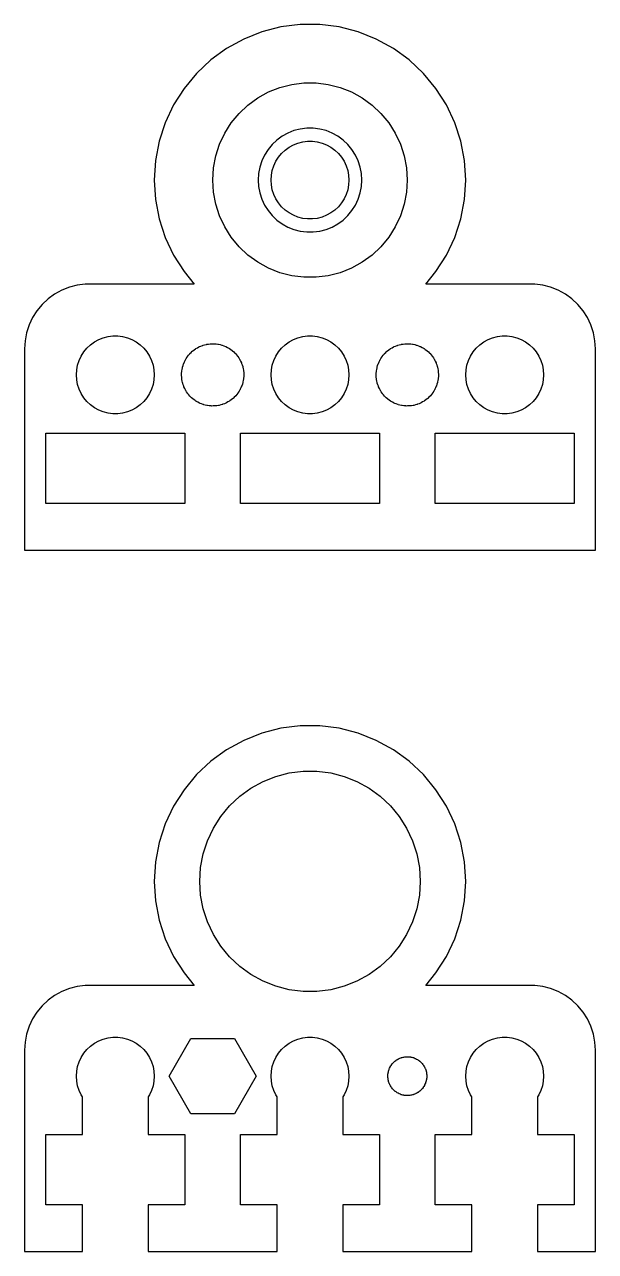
# Model space of a CAD drawing. Header units: metres. Extents: x -22 to 62, y -28 to 174.
# Drawn here: x -22 to 22, y 79.5 to 174 of the extents above; entities that cross this region are included whole.
import ezdxf

# ---------------------------------------------------------------- set-up
doc = ezdxf.new("R2010")
doc.units = ezdxf.units.M

msp = doc.modelspace()

# ---------------------------------------------------------------- linework, layer by layer
for p, q in [((-0.75348, 173.976), (-2.24857, 173.787)), ((0.75348, 173.976), (-0.75348, 173.976)), ((2.24857, 173.787), (0.75348, 173.976)), ((-3.70819, 173.413), (-5.10934, 172.858)), ((-2.24857, 173.787), (-3.70819, 173.413)), ((3.70819, 173.413), (2.24857, 173.787)), ((5.10934, 172.858), (3.70819, 173.413)), ((-6.42992, 172.132), (-7.64908, 171.246)), ((-5.10934, 172.858), (-6.42992, 172.132)), ((6.42992, 172.132), (5.10934, 172.858)), ((7.64908, 171.246), (6.42992, 172.132)), ((-7.64908, 171.246), (-8.74762, 170.215)), ((8.74762, 170.215), (7.64908, 171.246)), ((-8.74762, 170.215), (-9.70819, 169.053)), ((9.70819, 169.053), (8.74762, 170.215)), ((-3.19334, 168.786), (-2.31763, 169.133)), ((-2.31763, 169.133), (-1.40535, 169.367)), ((-1.40535, 169.367), (-0.47092, 169.485)), ((-0.47092, 169.485), (0.47092, 169.485)), ((0.47092, 169.485), (1.40535, 169.367)), ((1.40535, 169.367), (2.31763, 169.133)), ((2.31763, 169.133), (3.19334, 168.786)), ((-9.70819, 169.053), (-10.5157, 167.781)), ((-4.78067, 167.779), (-4.01869, 168.332)), ((-4.01869, 168.332), (-3.19334, 168.786)), ((3.19334, 168.786), (4.01869, 168.332)), ((4.01869, 168.332), (4.78067, 167.779)), ((10.5157, 167.781), (9.70819, 169.053)), ((-10.5157, 167.781), (-11.1573, 166.417)), ((-5.46725, 167.134), (-4.78067, 167.779)), ((4.78067, 167.779), (5.46725, 167.134)), ((11.1573, 166.417), (10.5157, 167.781)), ((-11.1573, 166.417), (-11.623, 164.984)), ((-6.5723, 165.613), (-6.06763, 166.408)), ((-6.06763, 166.408), (-5.46725, 167.134)), ((5.46725, 167.134), (6.06763, 166.408)), ((6.06763, 166.408), (6.5723, 165.613)), ((11.623, 164.984), (11.1573, 166.417)), ((-6.97331, 164.761), (-6.5723, 165.613)), ((-2.1433, 165.377), (-2.54968, 165.082)), ((-1.70311, 165.619), (-2.1433, 165.377)), ((-1.23605, 165.804), (-1.70311, 165.619)), ((-0.74951, 165.929), (-1.23605, 165.804)), ((-0.25116, 165.992), (-0.74951, 165.929)), ((0.25116, 165.992), (-0.25116, 165.992)), ((0.74951, 165.929), (0.25116, 165.992)), ((1.23605, 165.804), (0.74951, 165.929)), ((1.70311, 165.619), (1.23605, 165.804)), ((2.1433, 165.377), (1.70311, 165.619)), ((2.54968, 165.082), (2.1433, 165.377)), ((6.5723, 165.613), (6.97331, 164.761)), ((-11.623, 164.984), (-11.9054, 163.504)), ((-7.26436, 163.865), (-6.97331, 164.761)), ((-2.91586, 164.738), (-3.23605, 164.351)), ((-2.54968, 165.082), (-2.91586, 164.738)), ((-1.91226, 164.312), (-1.60747, 164.533)), ((-1.60747, 164.533), (-1.27733, 164.714)), ((-1.27733, 164.714), (-0.92705, 164.853)), ((-0.92705, 164.853), (-0.56213, 164.947)), ((-0.56213, 164.947), (-0.18837, 164.994)), ((-0.18837, 164.994), (0.18837, 164.994)), ((0.18837, 164.994), (0.56213, 164.947)), ((0.56213, 164.947), (0.92705, 164.853)), ((0.92705, 164.853), (1.27733, 164.714)), ((1.27733, 164.714), (1.60747, 164.533)), ((1.60747, 164.533), (1.91226, 164.312)), ((2.91586, 164.738), (2.54968, 165.082)), ((3.23605, 164.351), (2.91586, 164.738)), ((6.97331, 164.761), (7.26436, 163.865)), ((11.9054, 163.504), (11.623, 164.984)), ((-11.9054, 163.504), (-12, 162)), ((-7.44086, 162.94), (-7.26436, 163.865)), ((-3.7191, 163.472), (-3.87433, 162.995)), ((-3.50522, 163.927), (-3.7191, 163.472)), ((-3.23605, 164.351), (-3.50522, 163.927)), ((-2.78932, 163.104), (-2.62891, 163.445)), ((-2.62891, 163.445), (-2.42705, 163.763)), ((-2.42705, 163.763), (-2.1869, 164.054)), ((-2.1869, 164.054), (-1.91226, 164.312)), ((1.91226, 164.312), (2.1869, 164.054)), ((2.1869, 164.054), (2.42705, 163.763)), ((2.42705, 163.763), (2.62891, 163.445)), ((2.62891, 163.445), (2.78932, 163.104)), ((3.50522, 163.927), (3.23605, 164.351)), ((3.7191, 163.472), (3.50522, 163.927)), ((3.87433, 162.995), (3.7191, 163.472)), ((7.26436, 163.865), (7.44086, 162.94)), ((12, 162), (11.9054, 163.504)), ((-7.5, 162), (-7.44086, 162.94)), ((-3.96844, 162.501), (-4, 162)), ((-3.87433, 162.995), (-3.96844, 162.501)), ((-2.97633, 162.376), (-2.90575, 162.746)), ((-2.90575, 162.746), (-2.78932, 163.104)), ((2.78932, 163.104), (2.90575, 162.746)), ((2.90575, 162.746), (2.97633, 162.376)), ((3.96844, 162.501), (3.87433, 162.995)), ((4, 162), (3.96844, 162.501)), ((7.44086, 162.94), (7.5, 162)), ((-12, 162), (-11.9054, 160.496)), ((-7.44086, 161.06), (-7.5, 162)), ((-4, 162), (-3.96844, 161.499)), ((-3, 162), (-2.97633, 162.376)), ((-2.97633, 161.624), (-3, 162)), ((-2.90575, 161.254), (-2.97633, 161.624)), ((2.97633, 161.624), (2.90575, 161.254)), ((2.97633, 162.376), (3, 162)), ((3, 162), (2.97633, 161.624)), ((3.96844, 161.499), (4, 162)), ((7.5, 162), (7.44086, 161.06)), ((11.9054, 160.496), (12, 162)), ((-7.26436, 160.135), (-7.44086, 161.06)), ((-3.96844, 161.499), (-3.87433, 161.005)), ((-3.87433, 161.005), (-3.7191, 160.528)), ((-2.78932, 160.896), (-2.90575, 161.254)), ((-2.62891, 160.555), (-2.78932, 160.896)), ((2.78932, 160.896), (2.62891, 160.555)), ((2.90575, 161.254), (2.78932, 160.896)), ((3.7191, 160.528), (3.87433, 161.005)), ((3.87433, 161.005), (3.96844, 161.499)), ((7.44086, 161.06), (7.26436, 160.135)), ((-11.9054, 160.496), (-11.623, 159.016)), ((-6.97331, 159.239), (-7.26436, 160.135)), ((-3.7191, 160.528), (-3.50522, 160.073)), ((-3.50522, 160.073), (-3.23605, 159.649)), ((-2.42705, 160.237), (-2.62891, 160.555)), ((-2.1869, 159.946), (-2.42705, 160.237)), ((-1.91226, 159.688), (-2.1869, 159.946)), ((-1.60747, 159.467), (-1.91226, 159.688)), ((1.91226, 159.688), (1.60747, 159.467)), ((2.1869, 159.946), (1.91226, 159.688)), ((2.42705, 160.237), (2.1869, 159.946)), ((2.62891, 160.555), (2.42705, 160.237)), ((3.23605, 159.649), (3.50522, 160.073)), ((3.50522, 160.073), (3.7191, 160.528)), ((7.26436, 160.135), (6.97331, 159.239)), ((11.623, 159.016), (11.9054, 160.496)), ((-11.623, 159.016), (-11.1573, 157.583)), ((-6.5723, 158.387), (-6.97331, 159.239)), ((-3.23605, 159.649), (-2.91586, 159.262)), ((-2.91586, 159.262), (-2.54968, 158.918)), ((-2.54968, 158.918), (-2.1433, 158.623)), ((-1.27733, 159.286), (-1.60747, 159.467)), ((-0.92705, 159.147), (-1.27733, 159.286)), ((-0.56213, 159.053), (-0.92705, 159.147)), ((-0.18837, 159.006), (-0.56213, 159.053)), ((0.18837, 159.006), (-0.18837, 159.006)), ((0.56213, 159.053), (0.18837, 159.006)), ((0.92705, 159.147), (0.56213, 159.053)), ((1.27733, 159.286), (0.92705, 159.147)), ((1.60747, 159.467), (1.27733, 159.286)), ((2.1433, 158.623), (2.54968, 158.918)), ((2.54968, 158.918), (2.91586, 159.262)), ((2.91586, 159.262), (3.23605, 159.649)), ((6.97331, 159.239), (6.5723, 158.387)), ((11.1573, 157.583), (11.623, 159.016)), ((-6.06763, 157.592), (-6.5723, 158.387)), ((-2.1433, 158.623), (-1.70311, 158.381)), ((-1.70311, 158.381), (-1.23605, 158.196)), ((-1.23605, 158.196), (-0.74951, 158.071)), ((-0.74951, 158.071), (-0.25116, 158.008)), ((-0.25116, 158.008), (0.25116, 158.008)), ((0.25116, 158.008), (0.74951, 158.071)), ((0.74951, 158.071), (1.23605, 158.196)), ((1.23605, 158.196), (1.70311, 158.381)), ((1.70311, 158.381), (2.1433, 158.623)), ((6.5723, 158.387), (6.06763, 157.592)), ((-11.1573, 157.583), (-10.5157, 156.219)), ((-5.46725, 156.866), (-6.06763, 157.592)), ((-4.78067, 156.221), (-5.46725, 156.866)), ((5.46725, 156.866), (4.78067, 156.221)), ((6.06763, 157.592), (5.46725, 156.866)), ((10.5157, 156.219), (11.1573, 157.583)), ((-10.5157, 156.219), (-9.70819, 154.947)), ((-4.01869, 155.668), (-4.78067, 156.221)), ((4.78067, 156.221), (4.01869, 155.668)), ((9.70819, 154.947), (10.5157, 156.219)), ((-9.70819, 154.947), (-8.91696, 153.99)), ((-3.19334, 155.214), (-4.01869, 155.668)), ((-2.31763, 154.867), (-3.19334, 155.214)), ((3.19334, 155.214), (2.31763, 154.867)), ((4.01869, 155.668), (3.19334, 155.214)), ((8.91696, 153.99), (9.70819, 154.947)), ((-1.40535, 154.633), (-2.31763, 154.867)), ((-0.47092, 154.515), (-1.40535, 154.633)), ((0.47092, 154.515), (-0.47092, 154.515)), ((1.40535, 154.633), (0.47092, 154.515)), ((2.31763, 154.867), (1.40535, 154.633)), ((-19.6791, 153.222), (-20.1871, 152.853)), ((-19.1289, 153.524), (-19.6791, 153.222)), ((-18.5451, 153.755), (-19.1289, 153.524)), ((-17.9369, 153.911), (-18.5451, 153.755)), ((-17.3139, 153.99), (-17.9369, 153.911)), ((-8.91696, 153.99), (-17.3139, 153.99)), ((17.3139, 153.99), (8.91696, 153.99)), ((17.9369, 153.911), (17.3139, 153.99)), ((18.5451, 153.755), (17.9369, 153.911)), ((19.1289, 153.524), (18.5451, 153.755)), ((19.6791, 153.222), (19.1289, 153.524)), ((20.1871, 152.853), (19.6791, 153.222)), ((-20.6448, 152.423), (-21.0451, 151.939)), ((-20.1871, 152.853), (-20.6448, 152.423)), ((20.6448, 152.423), (20.1871, 152.853)), ((21.0451, 151.939), (20.6448, 152.423)), ((-21.3815, 151.409), (-21.6489, 150.841)), ((-21.0451, 151.939), (-21.3815, 151.409)), ((21.3815, 151.409), (21.0451, 151.939)), ((21.6489, 150.841), (21.3815, 151.409)), ((-21.8429, 150.243), (-21.9606, 149.627)), ((-21.6489, 150.841), (-21.8429, 150.243)), ((21.8429, 150.243), (21.6489, 150.841)), ((21.9606, 149.627), (21.8429, 150.243)), ((-21.9606, 149.627), (-22, 149)), ((-17.1869, 149.054), (-16.9123, 149.312)), ((-16.9123, 149.312), (-16.6075, 149.533)), ((-16.6075, 149.533), (-16.2773, 149.714)), ((-16.2773, 149.714), (-15.927, 149.853)), ((-15.927, 149.853), (-15.5621, 149.947)), ((-15.5621, 149.947), (-15.1884, 149.994)), ((-15.1884, 149.994), (-14.8116, 149.994)), ((-14.8116, 149.994), (-14.4379, 149.947)), ((-14.4379, 149.947), (-14.0729, 149.853)), ((-14.0729, 149.853), (-13.7227, 149.714)), ((-13.7227, 149.714), (-13.3925, 149.533)), ((-13.3925, 149.533), (-13.0877, 149.312)), ((-13.0877, 149.312), (-12.8131, 149.054)), ((-8.28928, 149.267), (-8.26503, 149.273)), ((-8.26503, 149.273), (-8.24164, 149.283)), ((-8.24164, 149.283), (-8.11996, 149.314)), ((-8.11996, 149.314), (-7.99898, 149.348)), ((-7.99898, 149.348), (-7.97408, 149.351)), ((-7.97408, 149.351), (-7.94971, 149.357)), ((-7.94971, 149.357), (-7.8251, 149.373)), ((-7.8251, 149.373), (-7.70082, 149.392)), ((-7.70082, 149.392), (-7.67566, 149.392)), ((-7.67566, 149.392), (-7.6507, 149.395)), ((-7.6507, 149.395), (-7.52507, 149.395)), ((-7.52507, 149.395), (-7.39949, 149.398)), ((-7.39949, 149.398), (-7.37447, 149.395)), ((-7.37447, 149.395), (-7.34929, 149.395)), ((-7.34929, 149.395), (-7.22467, 149.38)), ((-7.22467, 149.38), (-7.09975, 149.366)), ((-7.09975, 149.366), (-7.07524, 149.361)), ((-7.07524, 149.361), (-7.05028, 149.357)), ((-7.05028, 149.357), (-6.92862, 149.326)), ((-6.92862, 149.326), (-6.80632, 149.298)), ((-6.80632, 149.298), (-6.78273, 149.289)), ((-6.78273, 149.289), (-6.75835, 149.283)), ((-6.75835, 149.283), (-6.64157, 149.236)), ((-2.1869, 149.054), (-1.91226, 149.312)), ((-1.91226, 149.312), (-1.60747, 149.533)), ((-1.60747, 149.533), (-1.27733, 149.714)), ((-1.27733, 149.714), (-0.92705, 149.853)), ((-0.92705, 149.853), (-0.56213, 149.947)), ((-0.56213, 149.947), (-0.18837, 149.994)), ((-0.18837, 149.994), (0.18837, 149.994)), ((0.18837, 149.994), (0.56213, 149.947)), ((0.56213, 149.947), (0.92705, 149.853)), ((0.92705, 149.853), (1.27733, 149.714)), ((1.27733, 149.714), (1.60747, 149.533)), ((1.60747, 149.533), (1.91226, 149.312)), ((1.91226, 149.312), (2.1869, 149.054)), ((6.71071, 149.267), (6.73495, 149.273)), ((6.73495, 149.273), (6.75835, 149.283)), ((6.75835, 149.283), (6.88002, 149.314)), ((6.88002, 149.314), (7.00101, 149.348)), ((7.00101, 149.348), (7.02591, 149.351)), ((7.02591, 149.351), (7.05028, 149.357)), ((7.05028, 149.357), (7.17488, 149.373)), ((7.17488, 149.373), (7.29916, 149.392)), ((7.29916, 149.392), (7.32433, 149.392)), ((7.32433, 149.392), (7.34929, 149.395)), ((7.34929, 149.395), (7.47491, 149.395)), ((7.47491, 149.395), (7.60049, 149.398)), ((7.60049, 149.398), (7.62552, 149.395)), ((7.62552, 149.395), (7.6507, 149.395)), ((7.6507, 149.395), (7.77531, 149.38)), ((7.77531, 149.38), (7.90024, 149.366)), ((7.90024, 149.366), (7.92474, 149.361)), ((7.92474, 149.361), (7.94971, 149.357)), ((7.94971, 149.357), (8.07137, 149.326)), ((8.07137, 149.326), (8.19366, 149.298)), ((8.19366, 149.298), (8.21725, 149.289)), ((8.21725, 149.289), (8.24164, 149.283)), ((8.24164, 149.283), (8.35841, 149.236)), ((12.8131, 149.054), (13.0877, 149.312)), ((13.0877, 149.312), (13.3925, 149.533)), ((13.3925, 149.533), (13.7227, 149.714)), ((13.7227, 149.714), (14.0729, 149.853)), ((14.0729, 149.853), (14.4379, 149.947)), ((14.4379, 149.947), (14.8116, 149.994)), ((14.8116, 149.994), (15.1884, 149.994)), ((15.1884, 149.994), (15.5621, 149.947)), ((15.5621, 149.947), (15.927, 149.853)), ((15.927, 149.853), (16.2773, 149.714)), ((16.2773, 149.714), (16.6075, 149.533)), ((16.6075, 149.533), (16.9123, 149.312)), ((16.9123, 149.312), (17.1869, 149.054)), ((22, 149), (21.9606, 149.627)), ((-22, 149), (-22, 133.5)), ((-17.7893, 148.104), (-17.6289, 148.445)), ((-17.6289, 148.445), (-17.427, 148.763)), ((-17.427, 148.763), (-17.1869, 149.054)), ((-12.8131, 149.054), (-12.5729, 148.763)), ((-12.5729, 148.763), (-12.3711, 148.445)), ((-12.3711, 148.445), (-12.2107, 148.104)), ((-9.53583, 148.262), (-9.47075, 148.37)), ((-9.47075, 148.37), (-9.45512, 148.389)), ((-9.45512, 148.389), (-9.44164, 148.411)), ((-9.44164, 148.411), (-9.36157, 148.507)), ((-9.36157, 148.507), (-9.28354, 148.606)), ((-9.28354, 148.606), (-9.26556, 148.624)), ((-9.26556, 148.624), (-9.24951, 148.643)), ((-9.24951, 148.643), (-9.15794, 148.729)), ((-9.15794, 148.729), (-9.06821, 148.817)), ((-9.06821, 148.817), (-9.04816, 148.832)), ((-9.04816, 148.832), (-9.02982, 148.849)), ((-9.02982, 148.849), (-8.92818, 148.923)), ((-8.92818, 148.923), (-8.82812, 148.999)), ((-8.82812, 148.999), (-8.80634, 149.012)), ((-8.80634, 149.012), (-8.78598, 149.026)), ((-8.78598, 149.026), (-8.67592, 149.087)), ((-8.67592, 149.087), (-8.56712, 149.15)), ((-8.56712, 149.15), (-8.54391, 149.159)), ((-8.54391, 149.159), (-8.52187, 149.172)), ((-8.52187, 149.172), (-8.40508, 149.218)), ((-8.40508, 149.218), (-8.28928, 149.267)), ((-6.64157, 149.236), (-6.52382, 149.193)), ((-6.52382, 149.193), (-6.50151, 149.181)), ((-6.50151, 149.181), (-6.47812, 149.172)), ((-6.47812, 149.172), (-6.36806, 149.111)), ((-6.36806, 149.111), (-6.25673, 149.053)), ((-6.25673, 149.053), (-6.23607, 149.039)), ((-6.23607, 149.039), (-6.214, 149.026)), ((-6.214, 149.026), (-6.11238, 148.953)), ((-6.11238, 148.953), (-6.00923, 148.881)), ((-6.00923, 148.881), (-5.99054, 148.864)), ((-5.99054, 148.864), (-5.97017, 148.849)), ((-5.97017, 148.849), (-5.87862, 148.763)), ((-5.87862, 148.763), (-5.78526, 148.679)), ((-5.78526, 148.679), (-5.76881, 148.66)), ((-5.76881, 148.66), (-5.75047, 148.643)), ((-5.75047, 148.643), (-5.67041, 148.546)), ((-5.67041, 148.546), (-5.58832, 148.451)), ((-5.58832, 148.451), (-5.57439, 148.43)), ((-5.57439, 148.43), (-5.55835, 148.411)), ((-5.55835, 148.411), (-5.49106, 148.305)), ((-2.78932, 148.104), (-2.62891, 148.445)), ((-2.62891, 148.445), (-2.42705, 148.763)), ((-2.42705, 148.763), (-2.1869, 149.054)), ((2.1869, 149.054), (2.42705, 148.763)), ((2.42705, 148.763), (2.62891, 148.445)), ((2.62891, 148.445), (2.78932, 148.104)), ((5.46416, 148.262), (5.52924, 148.37)), ((5.52924, 148.37), (5.54486, 148.389)), ((5.54486, 148.389), (5.55835, 148.411)), ((5.55835, 148.411), (5.63841, 148.507)), ((5.63841, 148.507), (5.71645, 148.606)), ((5.71645, 148.606), (5.73442, 148.624)), ((5.73442, 148.624), (5.75047, 148.643)), ((5.75047, 148.643), (5.84204, 148.729)), ((5.84204, 148.729), (5.93178, 148.817)), ((5.93178, 148.817), (5.95183, 148.832)), ((5.95183, 148.832), (5.97017, 148.849)), ((5.97017, 148.849), (6.07181, 148.923)), ((6.07181, 148.923), (6.17186, 148.999)), ((6.17186, 148.999), (6.19365, 149.012)), ((6.19365, 149.012), (6.214, 149.026)), ((6.214, 149.026), (6.32407, 149.087)), ((6.32407, 149.087), (6.43286, 149.15)), ((6.43286, 149.15), (6.45607, 149.159)), ((6.45607, 149.159), (6.47812, 149.172)), ((6.47812, 149.172), (6.59491, 149.218)), ((6.59491, 149.218), (6.71071, 149.267)), ((8.35841, 149.236), (8.47617, 149.193)), ((8.47617, 149.193), (8.49847, 149.181)), ((8.49847, 149.181), (8.52187, 149.172)), ((8.52187, 149.172), (8.63193, 149.111)), ((8.63193, 149.111), (8.74326, 149.053)), ((8.74326, 149.053), (8.76392, 149.039)), ((8.76392, 149.039), (8.78598, 149.026)), ((8.78598, 149.026), (8.8876, 148.953)), ((8.8876, 148.953), (8.99075, 148.881)), ((8.99075, 148.881), (9.00945, 148.864)), ((9.00945, 148.864), (9.02982, 148.849)), ((9.02982, 148.849), (9.12137, 148.763)), ((9.12137, 148.763), (9.21472, 148.679)), ((9.21472, 148.679), (9.23117, 148.66)), ((9.23117, 148.66), (9.24951, 148.643)), ((9.24951, 148.643), (9.32957, 148.546)), ((9.32957, 148.546), (9.41167, 148.451)), ((9.41167, 148.451), (9.4256, 148.43)), ((9.4256, 148.43), (9.44164, 148.411)), ((9.44164, 148.411), (9.50893, 148.305)), ((12.2107, 148.104), (12.3711, 148.445)), ((12.3711, 148.445), (12.5729, 148.763)), ((12.5729, 148.763), (12.8131, 149.054)), ((17.1869, 149.054), (17.427, 148.763)), ((17.427, 148.763), (17.6289, 148.445)), ((17.6289, 148.445), (17.7893, 148.104)), ((22, 133.5), (22, 149)), ((-17.9763, 147.376), (-17.9057, 147.746)), ((-17.9057, 147.746), (-17.7893, 148.104)), ((-12.2107, 148.104), (-12.0942, 147.746)), ((-12.0942, 147.746), (-12.0237, 147.376)), ((-9.88107, 147.301), (-9.85753, 147.424)), ((-9.85753, 147.424), (-9.83658, 147.548)), ((-9.83658, 147.548), (-9.82932, 147.572)), ((-9.82932, 147.572), (-9.82458, 147.597)), ((-9.82458, 147.597), (-9.78577, 147.716)), ((-9.78577, 147.716), (-9.74947, 147.837)), ((-9.74947, 147.837), (-9.73923, 147.86)), ((-9.73923, 147.86), (-9.73146, 147.883)), ((-9.73146, 147.883), (-9.67798, 147.997)), ((-9.67798, 147.997), (-9.62688, 148.112)), ((-9.62688, 148.112), (-9.61385, 148.133)), ((-9.61385, 148.133), (-9.60313, 148.156)), ((-9.60313, 148.156), (-9.53583, 148.262)), ((-5.49106, 148.305), (-5.42152, 148.2)), ((-5.42152, 148.2), (-5.41034, 148.177)), ((-5.41034, 148.177), (-5.39685, 148.156)), ((-5.39685, 148.156), (-5.34338, 148.043)), ((-5.34338, 148.043), (-5.28752, 147.93)), ((-5.28752, 147.93), (-5.27925, 147.906)), ((-5.27925, 147.906), (-5.26852, 147.883)), ((-5.26852, 147.883), (-5.22971, 147.764)), ((-5.22971, 147.764), (-5.1884, 147.645)), ((-5.1884, 147.645), (-5.18317, 147.621)), ((-5.18317, 147.621), (-5.1754, 147.597)), ((-5.1754, 147.597), (-5.15186, 147.473)), ((-5.15186, 147.473), (-5.12573, 147.351)), ((-2.97633, 147.376), (-2.90575, 147.746)), ((-2.90575, 147.746), (-2.78932, 148.104)), ((2.78932, 148.104), (2.90575, 147.746)), ((2.90575, 147.746), (2.97633, 147.376)), ((5.11891, 147.301), (5.14246, 147.424)), ((5.14246, 147.424), (5.16341, 147.548)), ((5.16341, 147.548), (5.17067, 147.572)), ((5.17067, 147.572), (5.1754, 147.597)), ((5.1754, 147.597), (5.21422, 147.716)), ((5.21422, 147.716), (5.25052, 147.837)), ((5.25052, 147.837), (5.26076, 147.86)), ((5.26076, 147.86), (5.26852, 147.883)), ((5.26852, 147.883), (5.32201, 147.997)), ((5.32201, 147.997), (5.37311, 148.112)), ((5.37311, 148.112), (5.38614, 148.133)), ((5.38614, 148.133), (5.39685, 148.156)), ((5.39685, 148.156), (5.46416, 148.262)), ((9.50893, 148.305), (9.57846, 148.2)), ((9.57846, 148.2), (9.58965, 148.177)), ((9.58965, 148.177), (9.60313, 148.156)), ((9.60313, 148.156), (9.6566, 148.043)), ((9.6566, 148.043), (9.71246, 147.93)), ((9.71246, 147.93), (9.72073, 147.906)), ((9.72073, 147.906), (9.73146, 147.883)), ((9.73146, 147.883), (9.77028, 147.764)), ((9.77028, 147.764), (9.81158, 147.645)), ((9.81158, 147.645), (9.81682, 147.621)), ((9.81682, 147.621), (9.82458, 147.597)), ((9.82458, 147.597), (9.84813, 147.473)), ((9.84813, 147.473), (9.87425, 147.351)), ((12.0237, 147.376), (12.0942, 147.746)), ((12.0942, 147.746), (12.2107, 148.104)), ((17.7893, 148.104), (17.9057, 147.746)), ((17.9057, 147.746), (17.9763, 147.376)), ((-18, 147), (-17.9763, 147.376)), ((-17.9763, 146.624), (-18, 147)), ((-17.9057, 146.254), (-17.9763, 146.624)), ((-12.0237, 146.624), (-12.0942, 146.254)), ((-12.0237, 147.376), (-12, 147)), ((-12, 147), (-12.0237, 146.624)), ((-9.89999, 147), (-9.89211, 147.125)), ((-9.89841, 146.975), (-9.89999, 147)), ((-9.89946, 146.95), (-9.89841, 146.975)), ((-9.88896, 146.825), (-9.89946, 146.95)), ((-9.89211, 147.125), (-9.88684, 147.251)), ((-9.88107, 146.699), (-9.88896, 146.825)), ((-9.88684, 147.251), (-9.88264, 147.276)), ((-9.88264, 147.276), (-9.88107, 147.301)), ((-9.87636, 146.674), (-9.88107, 146.699)), ((-9.87425, 146.649), (-9.87636, 146.674)), ((-9.84813, 146.527), (-9.87425, 146.649)), ((-9.82458, 146.403), (-9.84813, 146.527)), ((-5.16341, 146.452), (-5.17067, 146.428)), ((-5.14246, 146.576), (-5.16341, 146.452)), ((-5.11891, 146.699), (-5.14246, 146.576)), ((-5.12573, 147.351), (-5.12363, 147.326)), ((-5.12363, 147.326), (-5.11891, 147.301)), ((-5.11891, 147.301), (-5.11102, 147.175)), ((-5.11734, 146.724), (-5.11891, 146.699)), ((-5.11314, 146.749), (-5.11734, 146.724)), ((-5.10788, 146.875), (-5.11314, 146.749)), ((-5.11102, 147.175), (-5.10052, 147.05)), ((-5.09999, 147), (-5.10788, 146.875)), ((-5.10052, 147.05), (-5.10158, 147.025)), ((-5.10158, 147.025), (-5.09999, 147)), ((-3, 147), (-2.97633, 147.376)), ((-2.97633, 146.624), (-3, 147)), ((-2.90575, 146.254), (-2.97633, 146.624)), ((2.97633, 146.624), (2.90575, 146.254)), ((2.97633, 147.376), (3, 147)), ((3, 147), (2.97633, 146.624)), ((5.09999, 147), (5.10788, 147.125)), ((5.10158, 146.975), (5.09999, 147)), ((5.10052, 146.95), (5.10158, 146.975)), ((5.11102, 146.825), (5.10052, 146.95)), ((5.10788, 147.125), (5.11314, 147.251)), ((5.11891, 146.699), (5.11102, 146.825)), ((5.11314, 147.251), (5.11734, 147.276)), ((5.11734, 147.276), (5.11891, 147.301)), ((5.12363, 146.674), (5.11891, 146.699)), ((5.12573, 146.649), (5.12363, 146.674)), ((5.15186, 146.527), (5.12573, 146.649)), ((5.1754, 146.403), (5.15186, 146.527)), ((9.83658, 146.452), (9.82932, 146.428)), ((9.85753, 146.576), (9.83658, 146.452)), ((9.88107, 146.699), (9.85753, 146.576)), ((9.87425, 147.351), (9.87636, 147.326)), ((9.87636, 147.326), (9.88107, 147.301)), ((9.88107, 147.301), (9.88896, 147.175)), ((9.88264, 146.724), (9.88107, 146.699)), ((9.88684, 146.749), (9.88264, 146.724)), ((9.89211, 146.875), (9.88684, 146.749)), ((9.88896, 147.175), (9.89946, 147.05)), ((9.89999, 147), (9.89211, 146.875)), ((9.89946, 147.05), (9.89841, 147.025)), ((9.89841, 147.025), (9.89999, 147)), ((12, 147), (12.0237, 147.376)), ((12.0237, 146.624), (12, 147)), ((12.0942, 146.254), (12.0237, 146.624)), ((17.9763, 146.624), (17.9057, 146.254)), ((17.9763, 147.376), (18, 147)), ((18, 147), (17.9763, 146.624)), ((-17.7893, 145.896), (-17.9057, 146.254)), ((-17.6289, 145.555), (-17.7893, 145.896)), ((-17.427, 145.237), (-17.6289, 145.555)), ((-12.3711, 145.555), (-12.5729, 145.237)), ((-12.2107, 145.896), (-12.3711, 145.555)), ((-12.0942, 146.254), (-12.2107, 145.896)), ((-9.81682, 146.379), (-9.82458, 146.403)), ((-9.81158, 146.355), (-9.81682, 146.379)), ((-9.77028, 146.236), (-9.81158, 146.355)), ((-9.73146, 146.117), (-9.77028, 146.236)), ((-9.72073, 146.094), (-9.73146, 146.117)), ((-9.71246, 146.07), (-9.72073, 146.094)), ((-9.6566, 145.957), (-9.71246, 146.07)), ((-9.60313, 145.844), (-9.6566, 145.957)), ((-9.58965, 145.823), (-9.60313, 145.844)), ((-9.57846, 145.8), (-9.58965, 145.823)), ((-9.50893, 145.695), (-9.57846, 145.8)), ((-9.44164, 145.589), (-9.50893, 145.695)), ((-9.4256, 145.57), (-9.44164, 145.589)), ((-9.41167, 145.549), (-9.4256, 145.57)), ((-9.32957, 145.454), (-9.41167, 145.549)), ((-5.55835, 145.589), (-5.63841, 145.493)), ((-5.54486, 145.611), (-5.55835, 145.589)), ((-5.52924, 145.63), (-5.54486, 145.611)), ((-5.46416, 145.738), (-5.52924, 145.63)), ((-5.39685, 145.844), (-5.46416, 145.738)), ((-5.38614, 145.867), (-5.39685, 145.844)), ((-5.37311, 145.888), (-5.38614, 145.867)), ((-5.32201, 146.003), (-5.37311, 145.888)), ((-5.26852, 146.117), (-5.32201, 146.003)), ((-5.26076, 146.14), (-5.26852, 146.117)), ((-5.25052, 146.163), (-5.26076, 146.14)), ((-5.21422, 146.284), (-5.25052, 146.163)), ((-5.1754, 146.403), (-5.21422, 146.284)), ((-5.17067, 146.428), (-5.1754, 146.403)), ((-2.78932, 145.896), (-2.90575, 146.254)), ((-2.62891, 145.555), (-2.78932, 145.896)), ((-2.42705, 145.237), (-2.62891, 145.555)), ((2.62891, 145.555), (2.42705, 145.237)), ((2.78932, 145.896), (2.62891, 145.555)), ((2.90575, 146.254), (2.78932, 145.896)), ((5.18317, 146.379), (5.1754, 146.403)), ((5.1884, 146.355), (5.18317, 146.379)), ((5.22971, 146.236), (5.1884, 146.355)), ((5.26852, 146.117), (5.22971, 146.236)), ((5.27925, 146.094), (5.26852, 146.117)), ((5.28752, 146.07), (5.27925, 146.094)), ((5.34338, 145.957), (5.28752, 146.07)), ((5.39685, 145.844), (5.34338, 145.957)), ((5.41034, 145.823), (5.39685, 145.844)), ((5.42152, 145.8), (5.41034, 145.823)), ((5.49106, 145.695), (5.42152, 145.8)), ((5.55835, 145.589), (5.49106, 145.695)), ((5.57439, 145.57), (5.55835, 145.589)), ((5.58832, 145.549), (5.57439, 145.57)), ((5.67041, 145.454), (5.58832, 145.549)), ((9.44164, 145.589), (9.36157, 145.493)), ((9.45512, 145.611), (9.44164, 145.589)), ((9.47075, 145.63), (9.45512, 145.611)), ((9.53583, 145.738), (9.47075, 145.63)), ((9.60313, 145.844), (9.53583, 145.738)), ((9.61385, 145.867), (9.60313, 145.844)), ((9.62688, 145.888), (9.61385, 145.867)), ((9.67798, 146.003), (9.62688, 145.888)), ((9.73146, 146.117), (9.67798, 146.003)), ((9.73923, 146.14), (9.73146, 146.117)), ((9.74947, 146.163), (9.73923, 146.14)), ((9.78577, 146.284), (9.74947, 146.163)), ((9.82458, 146.403), (9.78577, 146.284)), ((9.82932, 146.428), (9.82458, 146.403)), ((12.2107, 145.896), (12.0942, 146.254)), ((12.3711, 145.555), (12.2107, 145.896)), ((12.5729, 145.237), (12.3711, 145.555)), ((17.6289, 145.555), (17.427, 145.237)), ((17.7893, 145.896), (17.6289, 145.555)), ((17.9057, 146.254), (17.7893, 145.896)), ((-17.1869, 144.946), (-17.427, 145.237)), ((-16.9123, 144.688), (-17.1869, 144.946)), ((-16.6075, 144.467), (-16.9123, 144.688)), ((-13.0877, 144.688), (-13.3925, 144.467)), ((-12.8131, 144.946), (-13.0877, 144.688)), ((-12.5729, 145.237), (-12.8131, 144.946)), ((-9.24951, 145.357), (-9.32957, 145.454)), ((-9.23117, 145.34), (-9.24951, 145.357)), ((-9.21472, 145.321), (-9.23117, 145.34)), ((-9.12137, 145.237), (-9.21472, 145.321)), ((-9.02982, 145.151), (-9.12137, 145.237)), ((-9.00945, 145.136), (-9.02982, 145.151)), ((-8.99075, 145.119), (-9.00945, 145.136)), ((-8.8876, 145.047), (-8.99075, 145.119)), ((-8.78598, 144.974), (-8.8876, 145.047)), ((-8.76392, 144.962), (-8.78598, 144.974)), ((-8.74326, 144.947), (-8.76392, 144.962)), ((-8.63193, 144.889), (-8.74326, 144.947)), ((-8.52187, 144.828), (-8.63193, 144.889)), ((-8.49847, 144.819), (-8.52187, 144.828)), ((-8.47617, 144.807), (-8.49847, 144.819)), ((-8.35841, 144.764), (-8.47617, 144.807)), ((-8.24164, 144.717), (-8.35841, 144.764)), ((-8.21725, 144.711), (-8.24164, 144.717)), ((-8.19366, 144.702), (-8.21725, 144.711)), ((-8.07137, 144.674), (-8.19366, 144.702)), ((-7.94971, 144.643), (-8.07137, 144.674)), ((-7.92474, 144.639), (-7.94971, 144.643)), ((-7.90024, 144.634), (-7.92474, 144.639)), ((-7.77531, 144.62), (-7.90024, 144.634)), ((-7.6507, 144.605), (-7.77531, 144.62)), ((-7.62552, 144.605), (-7.6507, 144.605)), ((-7.60049, 144.602), (-7.62552, 144.605)), ((-7.47491, 144.605), (-7.60049, 144.602)), ((-7.34929, 144.605), (-7.47491, 144.605)), ((-7.32433, 144.608), (-7.34929, 144.605)), ((-7.29916, 144.608), (-7.32433, 144.608)), ((-7.17488, 144.627), (-7.29916, 144.608)), ((-7.05028, 144.643), (-7.17488, 144.627)), ((-7.02591, 144.649), (-7.05028, 144.643)), ((-7.00101, 144.652), (-7.02591, 144.649)), ((-6.88002, 144.686), (-7.00101, 144.652)), ((-6.75835, 144.717), (-6.88002, 144.686)), ((-6.73495, 144.727), (-6.75835, 144.717)), ((-6.71071, 144.734), (-6.73495, 144.727)), ((-6.59491, 144.782), (-6.71071, 144.734)), ((-6.47812, 144.828), (-6.59491, 144.782)), ((-6.45607, 144.841), (-6.47812, 144.828)), ((-6.43286, 144.85), (-6.45607, 144.841)), ((-6.32407, 144.913), (-6.43286, 144.85)), ((-6.214, 144.974), (-6.32407, 144.913)), ((-6.19365, 144.988), (-6.214, 144.974)), ((-6.17186, 145.001), (-6.19365, 144.988)), ((-6.07181, 145.077), (-6.17186, 145.001)), ((-5.97017, 145.151), (-6.07181, 145.077)), ((-5.95183, 145.168), (-5.97017, 145.151)), ((-5.93178, 145.183), (-5.95183, 145.168)), ((-5.84204, 145.271), (-5.93178, 145.183)), ((-5.75047, 145.357), (-5.84204, 145.271)), ((-5.73442, 145.376), (-5.75047, 145.357)), ((-5.71645, 145.394), (-5.73442, 145.376)), ((-5.63841, 145.493), (-5.71645, 145.394)), ((-2.1869, 144.946), (-2.42705, 145.237)), ((-1.91226, 144.688), (-2.1869, 144.946)), ((-1.60747, 144.467), (-1.91226, 144.688)), ((1.91226, 144.688), (1.60747, 144.467)), ((2.1869, 144.946), (1.91226, 144.688)), ((2.42705, 145.237), (2.1869, 144.946)), ((5.75047, 145.357), (5.67041, 145.454)), ((5.76881, 145.34), (5.75047, 145.357)), ((5.78526, 145.321), (5.76881, 145.34)), ((5.87862, 145.237), (5.78526, 145.321)), ((5.97017, 145.151), (5.87862, 145.237)), ((5.99054, 145.136), (5.97017, 145.151)), ((6.00923, 145.119), (5.99054, 145.136)), ((6.11238, 145.047), (6.00923, 145.119)), ((6.214, 144.974), (6.11238, 145.047)), ((6.23607, 144.962), (6.214, 144.974)), ((6.25673, 144.947), (6.23607, 144.962)), ((6.36806, 144.889), (6.25673, 144.947)), ((6.47812, 144.828), (6.36806, 144.889)), ((6.50151, 144.819), (6.47812, 144.828)), ((6.52382, 144.807), (6.50151, 144.819)), ((6.64157, 144.764), (6.52382, 144.807)), ((6.75835, 144.717), (6.64157, 144.764)), ((6.78273, 144.711), (6.75835, 144.717)), ((6.80632, 144.702), (6.78273, 144.711)), ((6.92862, 144.674), (6.80632, 144.702)), ((7.05028, 144.643), (6.92862, 144.674)), ((7.07524, 144.639), (7.05028, 144.643)), ((7.09975, 144.634), (7.07524, 144.639)), ((7.22467, 144.62), (7.09975, 144.634)), ((7.34929, 144.605), (7.22467, 144.62)), ((7.37447, 144.605), (7.34929, 144.605)), ((7.39949, 144.602), (7.37447, 144.605)), ((7.52507, 144.605), (7.39949, 144.602)), ((7.6507, 144.605), (7.52507, 144.605)), ((7.67566, 144.608), (7.6507, 144.605)), ((7.70082, 144.608), (7.67566, 144.608)), ((7.8251, 144.627), (7.70082, 144.608)), ((7.94971, 144.643), (7.8251, 144.627)), ((7.97408, 144.649), (7.94971, 144.643)), ((7.99898, 144.652), (7.97408, 144.649)), ((8.11996, 144.686), (7.99898, 144.652)), ((8.24164, 144.717), (8.11996, 144.686)), ((8.26503, 144.727), (8.24164, 144.717)), ((8.28928, 144.734), (8.26503, 144.727)), ((8.40508, 144.782), (8.28928, 144.734)), ((8.52187, 144.828), (8.40508, 144.782)), ((8.54391, 144.841), (8.52187, 144.828)), ((8.56712, 144.85), (8.54391, 144.841)), ((8.67592, 144.913), (8.56712, 144.85)), ((8.78598, 144.974), (8.67592, 144.913)), ((8.80634, 144.988), (8.78598, 144.974)), ((8.82812, 145.001), (8.80634, 144.988)), ((8.92818, 145.077), (8.82812, 145.001)), ((9.02982, 145.151), (8.92818, 145.077)), ((9.04816, 145.168), (9.02982, 145.151)), ((9.06821, 145.183), (9.04816, 145.168)), ((9.15794, 145.271), (9.06821, 145.183)), ((9.24951, 145.357), (9.15794, 145.271)), ((9.26556, 145.376), (9.24951, 145.357)), ((9.28354, 145.394), (9.26556, 145.376)), ((9.36157, 145.493), (9.28354, 145.394)), ((12.8131, 144.946), (12.5729, 145.237)), ((13.0877, 144.688), (12.8131, 144.946)), ((13.3925, 144.467), (13.0877, 144.688)), ((16.9123, 144.688), (16.6075, 144.467)), ((17.1869, 144.946), (16.9123, 144.688)), ((17.427, 145.237), (17.1869, 144.946)), ((-16.2773, 144.286), (-16.6075, 144.467)), ((-15.927, 144.147), (-16.2773, 144.286)), ((-15.5621, 144.053), (-15.927, 144.147)), ((-15.1884, 144.006), (-15.5621, 144.053)), ((-14.8116, 144.006), (-15.1884, 144.006)), ((-14.4379, 144.053), (-14.8116, 144.006)), ((-14.0729, 144.147), (-14.4379, 144.053)), ((-13.7227, 144.286), (-14.0729, 144.147)), ((-13.3925, 144.467), (-13.7227, 144.286)), ((-1.27733, 144.286), (-1.60747, 144.467)), ((-0.92705, 144.147), (-1.27733, 144.286)), ((-0.56213, 144.053), (-0.92705, 144.147)), ((-0.18837, 144.006), (-0.56213, 144.053)), ((0.18837, 144.006), (-0.18837, 144.006)), ((0.56213, 144.053), (0.18837, 144.006)), ((0.92705, 144.147), (0.56213, 144.053)), ((1.27733, 144.286), (0.92705, 144.147)), ((1.60747, 144.467), (1.27733, 144.286)), ((13.7227, 144.286), (13.3925, 144.467)), ((14.0729, 144.147), (13.7227, 144.286)), ((14.4379, 144.053), (14.0729, 144.147)), ((14.8116, 144.006), (14.4379, 144.053)), ((15.1884, 144.006), (14.8116, 144.006)), ((15.5621, 144.053), (15.1884, 144.006)), ((15.927, 144.147), (15.5621, 144.053)), ((16.2773, 144.286), (15.927, 144.147)), ((16.6075, 144.467), (16.2773, 144.286)), ((-20.3466, 137.1), (-20.3466, 142.5)), ((-20.3466, 142.5), (-9.65337, 142.5)), ((-9.65337, 142.5), (-9.65337, 137.1)), ((-5.34662, 137.1), (-5.34662, 142.5)), ((-5.34662, 142.5), (5.34662, 142.5)), ((5.34662, 142.5), (5.34662, 137.1)), ((9.65337, 137.1), (9.65337, 142.5)), ((9.65337, 142.5), (20.3466, 142.5)), ((20.3466, 142.5), (20.3466, 137.1)), ((-9.65337, 137.1), (-20.3466, 137.1)), ((5.34662, 137.1), (-5.34662, 137.1)), ((20.3466, 137.1), (9.65337, 137.1)), ((-22, 133.5), (22, 133.5)), ((-3.70819, 119.413), (-5.10934, 118.858)), ((-2.24857, 119.787), (-3.70819, 119.413)), ((-0.75348, 119.976), (-2.24857, 119.787)), ((0.75348, 119.976), (-0.75348, 119.976)), ((2.24857, 119.787), (0.75348, 119.976)), ((3.70819, 119.413), (2.24857, 119.787)), ((5.10934, 118.858), (3.70819, 119.413)), ((-6.42992, 118.132), (-7.64908, 117.246)), ((-5.10934, 118.858), (-6.42992, 118.132)), ((6.42992, 118.132), (5.10934, 118.858)), ((7.64908, 117.246), (6.42992, 118.132)), ((-7.64908, 117.246), (-8.74762, 116.215)), ((8.74762, 116.215), (7.64908, 117.246)), ((-8.74762, 116.215), (-9.70819, 115.053)), ((-2.62663, 116.084), (-1.59273, 116.349)), ((-1.59273, 116.349), (-0.53371, 116.483)), ((-0.53371, 116.483), (0.53371, 116.483)), ((0.53371, 116.483), (1.59273, 116.349)), ((1.59273, 116.349), (2.62663, 116.084)), ((9.70819, 115.053), (8.74762, 116.215)), ((-4.55452, 115.177), (-3.61911, 115.691)), ((-3.61911, 115.691), (-2.62663, 116.084)), ((2.62663, 116.084), (3.61911, 115.691)), ((3.61911, 115.691), (4.55452, 115.177)), ((-9.70819, 115.053), (-10.5157, 113.781)), ((-6.19623, 113.819), (-5.41809, 114.549)), ((-5.41809, 114.549), (-4.55452, 115.177)), ((4.55452, 115.177), (5.41809, 114.549)), ((5.41809, 114.549), (6.19623, 113.819)), ((10.5157, 113.781), (9.70819, 115.053)), ((-10.5157, 113.781), (-11.1573, 112.417)), ((-6.87663, 112.996), (-6.19623, 113.819)), ((6.19623, 113.819), (6.87663, 112.996)), ((11.1573, 112.417), (10.5157, 113.781)), ((-7.44859, 112.095), (-6.87663, 112.996)), ((6.87663, 112.996), (7.44859, 112.095)), ((-11.1573, 112.417), (-11.623, 110.984)), ((-7.90309, 111.129), (-7.44859, 112.095)), ((7.44859, 112.095), (7.90309, 111.129)), ((11.623, 110.984), (11.1573, 112.417)), ((-11.623, 110.984), (-11.9054, 109.504)), ((-8.23296, 110.114), (-7.90309, 111.129)), ((7.90309, 111.129), (8.23296, 110.114)), ((11.9054, 109.504), (11.623, 110.984)), ((-8.43297, 109.065), (-8.23296, 110.114)), ((8.23296, 110.114), (8.43297, 109.065)), ((-11.9054, 109.504), (-12, 108)), ((-8.5, 108), (-8.43297, 109.065)), ((8.43297, 109.065), (8.5, 108)), ((12, 108), (11.9054, 109.504)), ((-12, 108), (-11.9054, 106.496)), ((-8.43297, 106.935), (-8.5, 108)), ((8.5, 108), (8.43297, 106.935)), ((11.9054, 106.496), (12, 108)), ((-8.23296, 105.886), (-8.43297, 106.935)), ((8.43297, 106.935), (8.23296, 105.886)), ((-11.9054, 106.496), (-11.623, 105.016)), ((-7.90309, 104.871), (-8.23296, 105.886)), ((8.23296, 105.886), (7.90309, 104.871)), ((11.623, 105.016), (11.9054, 106.496)), ((-11.623, 105.016), (-11.1573, 103.583)), ((-7.44859, 103.905), (-7.90309, 104.871)), ((7.90309, 104.871), (7.44859, 103.905)), ((11.1573, 103.583), (11.623, 105.016)), ((-11.1573, 103.583), (-10.5157, 102.219)), ((-6.87663, 103.004), (-7.44859, 103.905)), ((-6.19623, 102.181), (-6.87663, 103.004)), ((6.87663, 103.004), (6.19623, 102.181)), ((7.44859, 103.905), (6.87663, 103.004)), ((10.5157, 102.219), (11.1573, 103.583)), ((-10.5157, 102.219), (-9.70819, 100.947)), ((-5.41809, 101.451), (-6.19623, 102.181)), ((6.19623, 102.181), (5.41809, 101.451)), ((9.70819, 100.947), (10.5157, 102.219)), ((-4.55452, 100.823), (-5.41809, 101.451)), ((5.41809, 101.451), (4.55452, 100.823)), ((-9.70819, 100.947), (-8.91696, 99.9901)), ((-3.61911, 100.309), (-4.55452, 100.823)), ((-2.62663, 99.916), (-3.61911, 100.309)), ((3.61911, 100.309), (2.62663, 99.916)), ((4.55452, 100.823), (3.61911, 100.309)), ((8.91696, 99.9901), (9.70819, 100.947)), ((-19.6791, 99.2216), (-20.1871, 98.8526)), ((-19.1289, 99.5241), (-19.6791, 99.2216)), ((-18.5451, 99.7553), (-19.1289, 99.5241)), ((-17.9369, 99.9114), (-18.5451, 99.7553)), ((-17.3139, 99.9901), (-17.9369, 99.9114)), ((-8.91696, 99.9901), (-17.3139, 99.9901)), ((-1.59273, 99.6506), (-2.62663, 99.916)), ((-0.53371, 99.5168), (-1.59273, 99.6506)), ((0.53371, 99.5168), (-0.53371, 99.5168)), ((1.59273, 99.6506), (0.53371, 99.5168)), ((2.62663, 99.916), (1.59273, 99.6506)), ((17.3139, 99.9901), (8.91696, 99.9901)), ((17.9369, 99.9114), (17.3139, 99.9901)), ((18.5451, 99.7553), (17.9369, 99.9114)), ((19.1289, 99.5241), (18.5451, 99.7553)), ((19.6791, 99.2216), (19.1289, 99.5241)), ((20.1871, 98.8526), (19.6791, 99.2216)), ((-20.6448, 98.4227), (-21.0451, 97.9389)), ((-20.1871, 98.8526), (-20.6448, 98.4227)), ((20.6448, 98.4227), (20.1871, 98.8526)), ((21.0451, 97.9389), (20.6448, 98.4227)), ((-21.3815, 97.4088), (-21.6489, 96.8406)), ((-21.0451, 97.9389), (-21.3815, 97.4088)), ((21.3815, 97.4088), (21.0451, 97.9389)), ((21.6489, 96.8406), (21.3815, 97.4088)), ((-21.6489, 96.8406), (-21.8429, 96.2435)), ((21.8429, 96.2435), (21.6489, 96.8406)), ((-21.9606, 95.6267), (-22, 95)), ((-21.8429, 96.2435), (-21.9606, 95.6267)), ((-16.9123, 95.3116), (-16.6075, 95.533)), ((-16.6075, 95.533), (-16.2773, 95.7145)), ((-16.2773, 95.7145), (-15.927, 95.8532)), ((-15.927, 95.8532), (-15.5621, 95.9469)), ((-15.5621, 95.9469), (-15.1884, 95.9941)), ((-15.1884, 95.9941), (-14.8116, 95.9941)), ((-14.8116, 95.9941), (-14.4379, 95.9469)), ((-14.4379, 95.9469), (-14.0729, 95.8532)), ((-14.0729, 95.8532), (-13.7227, 95.7145)), ((-13.7227, 95.7145), (-13.3925, 95.533)), ((-13.3925, 95.533), (-13.0877, 95.3116)), ((-10.8466, 93), (-9.17329, 95.8982)), ((-9.17329, 95.8982), (-5.82671, 95.8982)), ((-5.82671, 95.8982), (-4.1534, 93)), ((-1.91226, 95.3116), (-1.60747, 95.533)), ((-1.60747, 95.533), (-1.27733, 95.7145)), ((-1.27733, 95.7145), (-0.92705, 95.8532)), ((-0.92705, 95.8532), (-0.56213, 95.9469)), ((-0.56213, 95.9469), (-0.18837, 95.9941)), ((-0.18837, 95.9941), (0.18837, 95.9941)), ((0.18837, 95.9941), (0.56213, 95.9469)), ((0.56213, 95.9469), (0.92705, 95.8532)), ((0.92705, 95.8532), (1.27733, 95.7145)), ((1.27733, 95.7145), (1.60747, 95.533)), ((1.60747, 95.533), (1.91226, 95.3116)), ((13.0877, 95.3116), (13.3925, 95.533)), ((13.3925, 95.533), (13.7227, 95.7145)), ((13.7227, 95.7145), (14.0729, 95.8532)), ((14.0729, 95.8532), (14.4379, 95.9469)), ((14.4379, 95.9469), (14.8116, 95.9941)), ((14.8116, 95.9941), (15.1884, 95.9941)), ((15.1884, 95.9941), (15.5621, 95.9469)), ((15.5621, 95.9469), (15.927, 95.8532)), ((15.927, 95.8532), (16.2773, 95.7145)), ((16.2773, 95.7145), (16.6075, 95.533)), ((16.6075, 95.533), (16.9123, 95.3116)), ((21.9606, 95.6267), (21.8429, 96.2435)), ((22, 95), (21.9606, 95.6267)), ((-22, 95), (-22, 79.5)), ((-17.6289, 94.4453), (-17.427, 94.7634)), ((-17.427, 94.7634), (-17.1869, 95.0536)), ((-17.1869, 95.0536), (-16.9123, 95.3116)), ((-13.0877, 95.3116), (-12.8131, 95.0536)), ((-12.8131, 95.0536), (-12.5729, 94.7634)), ((-12.5729, 94.7634), (-12.3711, 94.4453)), ((-2.62891, 94.4453), (-2.42705, 94.7634)), ((-2.42705, 94.7634), (-2.1869, 95.0536)), ((-2.1869, 95.0536), (-1.91226, 95.3116)), ((1.91226, 95.3116), (2.1869, 95.0536)), ((2.1869, 95.0536), (2.42705, 94.7634)), ((2.42705, 94.7634), (2.62891, 94.4453)), ((7.21892, 94.4734), (7.29681, 94.4833)), ((7.29681, 94.4833), (7.37448, 94.4948)), ((7.37448, 94.4948), (7.3902, 94.4951)), ((7.3902, 94.4951), (7.40581, 94.4971)), ((7.40581, 94.4971), (7.48433, 94.4971)), ((7.48433, 94.4971), (7.56281, 94.4987)), ((7.56281, 94.4987), (7.57845, 94.4971)), ((7.57845, 94.4971), (7.59418, 94.4971)), ((7.59418, 94.4971), (7.67207, 94.4872)), ((7.67207, 94.4872), (7.75015, 94.479)), ((7.75015, 94.479), (7.76546, 94.4754)), ((12.3711, 94.4453), (12.5729, 94.7634)), ((12.5729, 94.7634), (12.8131, 95.0536)), ((12.8131, 95.0536), (13.0877, 95.3116)), ((16.9123, 95.3116), (17.1869, 95.0536)), ((17.1869, 95.0536), (17.427, 94.7634)), ((17.427, 94.7634), (17.6289, 94.4453)), ((22, 79.5), (22, 95)), ((-17.9763, 93.376), (-17.9057, 93.7461)), ((-17.9057, 93.7461), (-17.7893, 94.1044)), ((-17.7893, 94.1044), (-17.6289, 94.4453)), ((-12.3711, 94.4453), (-12.2107, 94.1044)), ((-12.2107, 94.1044), (-12.0942, 93.7461)), ((-12.0942, 93.7461), (-12.0237, 93.376)), ((-2.97633, 93.376), (-2.90575, 93.7461)), ((-2.90575, 93.7461), (-2.78932, 94.1044)), ((-2.78932, 94.1044), (-2.62891, 94.4453)), ((2.62891, 94.4453), (2.78932, 94.1044)), ((2.78932, 94.1044), (2.90575, 93.7461)), ((2.90575, 93.7461), (2.97633, 93.376)), ((6.09407, 93.5229), (6.10046, 93.5372)), ((6.10046, 93.5372), (6.10533, 93.5522)), ((6.10533, 93.5522), (6.13875, 93.6232)), ((6.13875, 93.6232), (6.17068, 93.6949)), ((6.17068, 93.6949), (6.17883, 93.7084)), ((6.17883, 93.7084), (6.18553, 93.7226)), ((6.18553, 93.7226), (6.2276, 93.7889)), ((6.2276, 93.7889), (6.26826, 93.8561)), ((6.26826, 93.8561), (6.27805, 93.8684)), ((6.27805, 93.8684), (6.28647, 93.8817)), ((6.28647, 93.8817), (6.33652, 93.9422)), ((6.33652, 93.9422), (6.38527, 94.0037)), ((6.38527, 94.0037), (6.39651, 94.0147)), ((6.39651, 94.0147), (6.40654, 94.0268)), ((6.40654, 94.0268), (6.46378, 94.0806)), ((6.46378, 94.0806), (6.51987, 94.1355)), ((6.51987, 94.1355), (6.53239, 94.145)), ((6.53239, 94.145), (6.54385, 94.1558)), ((6.54385, 94.1558), (6.60738, 94.2019)), ((6.60738, 94.2019), (6.66991, 94.2494)), ((6.66991, 94.2494), (6.68353, 94.2572)), ((6.68353, 94.2572), (6.69626, 94.2665)), ((6.69626, 94.2665), (6.76505, 94.3043)), ((6.76505, 94.3043), (6.83304, 94.3436)), ((6.83304, 94.3436), (6.84753, 94.3497)), ((6.84753, 94.3497), (6.86133, 94.3573)), ((6.86133, 94.3573), (6.93431, 94.3861)), ((6.93431, 94.3861), (7.0067, 94.4166)), ((7.0067, 94.4166), (7.02184, 94.4208)), ((7.02184, 94.4208), (7.03647, 94.4266)), ((7.03647, 94.4266), (7.1125, 94.4461)), ((7.1125, 94.4461), (7.18813, 94.4672)), ((7.18813, 94.4672), (7.20369, 94.4695)), ((7.20369, 94.4695), (7.21892, 94.4734)), ((7.76546, 94.4754), (7.78107, 94.4734)), ((7.78107, 94.4734), (7.85712, 94.4539)), ((7.85712, 94.4539), (7.93353, 94.436)), ((7.93353, 94.436), (7.94829, 94.4305)), ((7.94829, 94.4305), (7.96352, 94.4266)), ((7.96352, 94.4266), (8.0365, 94.3977)), ((8.0365, 94.3977), (8.11009, 94.3703)), ((8.11009, 94.3703), (8.12404, 94.363)), ((8.12404, 94.363), (8.13866, 94.3573)), ((8.13866, 94.3573), (8.20744, 94.3194)), ((8.20744, 94.3194), (8.27704, 94.2831)), ((8.27704, 94.2831), (8.28995, 94.2741)), ((8.28995, 94.2741), (8.30373, 94.2665)), ((8.30373, 94.2665), (8.36723, 94.2204)), ((8.36723, 94.2204), (8.43172, 94.1756)), ((8.43172, 94.1756), (8.44341, 94.165)), ((8.44341, 94.165), (8.45613, 94.1558)), ((8.45613, 94.1558), (8.51335, 94.102)), ((8.51335, 94.102), (8.5717, 94.0495)), ((8.5717, 94.0495), (8.58199, 94.0376)), ((8.58199, 94.0376), (8.59344, 94.0268)), ((8.59344, 94.0268), (8.64348, 93.9664)), ((8.64348, 93.9664), (8.69479, 93.9069)), ((8.69479, 93.9069), (8.70349, 93.8938)), ((8.70349, 93.8938), (8.71352, 93.8817)), ((8.71352, 93.8817), (8.75558, 93.8154)), ((8.75558, 93.8154), (8.79903, 93.75)), ((8.79903, 93.75), (8.80603, 93.7359)), ((8.80603, 93.7359), (8.81445, 93.7226)), ((8.81445, 93.7226), (8.84787, 93.6516)), ((8.84787, 93.6516), (8.88278, 93.5813)), ((8.88278, 93.5813), (8.88795, 93.5664)), ((8.88795, 93.5664), (8.89465, 93.5522)), ((8.89465, 93.5522), (8.91891, 93.4775)), ((12.0237, 93.376), (12.0942, 93.7461)), ((12.0942, 93.7461), (12.2107, 94.1044)), ((12.2107, 94.1044), (12.3711, 94.4453)), ((17.6289, 94.4453), (17.7893, 94.1044)), ((17.7893, 94.1044), (17.9057, 93.7461)), ((17.9057, 93.7461), (17.9763, 93.376)), ((-18, 93), (-17.9763, 93.376)), ((-17.9763, 92.624), (-18, 93)), ((-17.9057, 92.2539), (-17.9763, 92.624)), ((-12.0237, 92.624), (-12.0942, 92.2539)), ((-12.0237, 93.376), (-12, 93)), ((-12, 93), (-12.0237, 92.624)), ((-9.17329, 90.1018), (-10.8466, 93)), ((-4.1534, 93), (-5.82671, 90.1018)), ((-3, 93), (-2.97633, 93.376)), ((-2.97633, 92.624), (-3, 93)), ((-2.90575, 92.2539), (-2.97633, 92.624)), ((2.97633, 92.624), (2.90575, 92.2539)), ((2.97633, 93.376), (3, 93)), ((3, 93), (2.97633, 92.624)), ((6, 93), (6.00491, 93.0783)), ((6.00098, 92.9843), (6, 93)), ((6.00032, 92.9686), (6.00098, 92.9843)), ((6.0069, 92.8904), (6.00032, 92.9686)), ((6.00491, 93.0783), (6.00821, 93.1568)), ((6.01183, 92.812), (6.0069, 92.8904)), ((6.00821, 93.1568), (6.01083, 93.1723)), ((6.01083, 93.1723), (6.01183, 93.188)), ((6.01183, 93.188), (6.02654, 93.2651)), ((6.01477, 92.7966), (6.01183, 92.812)), ((6.01608, 92.7809), (6.01477, 92.7966)), ((6.03241, 92.7041), (6.01608, 92.7809)), ((6.02654, 93.2651), (6.03963, 93.3425)), ((6.04712, 92.627), (6.03241, 92.7041)), ((6.03963, 93.3425), (6.04417, 93.3576)), ((6.04417, 93.3576), (6.04712, 93.373)), ((6.04712, 93.373), (6.07137, 93.4477)), ((6.05197, 92.612), (6.04712, 92.627)), ((6.05525, 92.5966), (6.05197, 92.612)), ((6.08107, 92.5225), (6.05525, 92.5966)), ((6.07137, 93.4477), (6.09407, 93.5229)), ((8.91891, 93.4775), (8.94473, 93.4034)), ((8.95287, 92.627), (8.92862, 92.5523)), ((8.94473, 93.4034), (8.94801, 93.388)), ((8.94801, 93.388), (8.95287, 93.373)), ((8.95287, 93.373), (8.96758, 93.2959)), ((8.95581, 92.6424), (8.95287, 92.627)), ((8.96036, 92.6575), (8.95581, 92.6424)), ((8.97345, 92.7349), (8.96036, 92.6575)), ((8.96758, 93.2959), (8.9839, 93.2191)), ((8.98816, 92.812), (8.97345, 92.7349)), ((8.9839, 93.2191), (8.98521, 93.2035)), ((8.98521, 93.2035), (8.98816, 93.188)), ((8.98816, 93.188), (8.99309, 93.1096)), ((8.98915, 92.8277), (8.98816, 92.812)), ((8.99178, 92.8432), (8.98915, 92.8277)), ((8.99506, 92.9216), (8.99178, 92.8432)), ((8.99309, 93.1096), (8.99966, 93.0314)), ((9, 93), (8.99506, 92.9216)), ((8.99966, 93.0314), (8.99901, 93.0157)), ((8.99901, 93.0157), (9, 93)), ((12, 93), (12.0237, 93.376)), ((12.0237, 92.624), (12, 93)), ((12.0942, 92.2539), (12.0237, 92.624)), ((17.9763, 92.624), (17.9057, 92.2539)), ((17.9763, 93.376), (18, 93)), ((18, 93), (17.9763, 92.624)), ((-17.7893, 91.8956), (-17.9057, 92.2539)), ((-17.6289, 91.5547), (-17.7893, 91.8956)), ((-12.2107, 91.8956), (-12.3711, 91.5547)), ((-12.0942, 92.2539), (-12.2107, 91.8956)), ((-2.78932, 91.8956), (-2.90575, 92.2539)), ((-2.62891, 91.5547), (-2.78932, 91.8956)), ((2.78932, 91.8956), (2.62891, 91.5547)), ((2.90575, 92.2539), (2.78932, 91.8956)), ((6.10533, 92.4478), (6.08107, 92.5225)), ((6.11203, 92.4336), (6.10533, 92.4478)), ((6.1172, 92.4187), (6.11203, 92.4336)), ((6.15211, 92.3484), (6.1172, 92.4187)), ((6.18553, 92.2774), (6.15211, 92.3484)), ((6.19395, 92.2641), (6.18553, 92.2774)), ((6.20096, 92.25), (6.19395, 92.2641)), ((6.2444, 92.1846), (6.20096, 92.25)), ((6.28647, 92.1183), (6.2444, 92.1846)), ((6.29649, 92.1062), (6.28647, 92.1183)), ((6.30519, 92.0931), (6.29649, 92.1062)), ((6.35651, 92.0337), (6.30519, 92.0931)), ((6.40654, 91.9732), (6.35651, 92.0337)), ((6.418, 91.9624), (6.40654, 91.9732)), ((6.42828, 91.9505), (6.418, 91.9624)), ((6.48663, 91.898), (6.42828, 91.9505)), ((6.54385, 91.8442), (6.48663, 91.898)), ((6.55658, 91.835), (6.54385, 91.8442)), ((6.56827, 91.8245), (6.55658, 91.835)), ((6.63275, 91.7796), (6.56827, 91.8245)), ((6.69626, 91.7335), (6.63275, 91.7796)), ((6.71004, 91.7259), (6.69626, 91.7335)), ((6.72295, 91.717), (6.71004, 91.7259)), ((6.79254, 91.6806), (6.72295, 91.717)), ((6.86133, 91.6428), (6.79254, 91.6806)), ((6.87595, 91.637), (6.86133, 91.6428)), ((8.13866, 91.6428), (8.06567, 91.6139)), ((8.15244, 91.6503), (8.13866, 91.6428)), ((8.16695, 91.6564), (8.15244, 91.6503)), ((8.23494, 91.6957), (8.16695, 91.6564)), ((8.30373, 91.7335), (8.23494, 91.6957)), ((8.31645, 91.7428), (8.30373, 91.7335)), ((8.33008, 91.7506), (8.31645, 91.7428)), ((8.39261, 91.7981), (8.33008, 91.7506)), ((8.45613, 91.8442), (8.39261, 91.7981)), ((8.46759, 91.855), (8.45613, 91.8442)), ((8.48012, 91.8645), (8.46759, 91.855)), ((8.53621, 91.9194), (8.48012, 91.8645)), ((8.59344, 91.9732), (8.53621, 91.9194)), ((8.60347, 91.9853), (8.59344, 91.9732)), ((8.61472, 91.9963), (8.60347, 91.9853)), ((8.66347, 92.0578), (8.61472, 91.9963)), ((8.71352, 92.1183), (8.66347, 92.0578)), ((8.72194, 92.1316), (8.71352, 92.1183)), ((8.73172, 92.1439), (8.72194, 92.1316)), ((8.77238, 92.2111), (8.73172, 92.1439)), ((8.81445, 92.2774), (8.77238, 92.2111)), ((8.82115, 92.2916), (8.81445, 92.2774)), ((8.8293, 92.3051), (8.82115, 92.2916)), ((8.86124, 92.3768), (8.8293, 92.3051)), ((8.89465, 92.4478), (8.86124, 92.3768)), ((8.89952, 92.4628), (8.89465, 92.4478)), ((8.90591, 92.4771), (8.89952, 92.4628)), ((8.92862, 92.5523), (8.90591, 92.4771)), ((12.2107, 91.8956), (12.0942, 92.2539)), ((12.3711, 91.5547), (12.2107, 91.8956)), ((17.7893, 91.8956), (17.6289, 91.5547)), ((17.9057, 92.2539), (17.7893, 91.8956)), ((-17.5307, 91.4), (-17.6289, 91.5547)), ((-17.5307, 88.5), (-17.5307, 91.4)), ((-12.3711, 91.5547), (-12.4693, 91.4)), ((-12.4693, 91.4), (-12.4693, 88.5)), ((-2.53072, 91.4), (-2.62891, 91.5547)), ((-2.53072, 88.5), (-2.53072, 91.4)), ((2.62891, 91.5547), (2.53072, 91.4)), ((2.53072, 91.4), (2.53072, 88.5)), ((6.88989, 91.6297), (6.87595, 91.637)), ((6.96349, 91.6023), (6.88989, 91.6297)), ((7.03647, 91.5734), (6.96349, 91.6023)), ((7.0517, 91.5695), (7.03647, 91.5734)), ((7.06645, 91.564), (7.0517, 91.5695)), ((7.14287, 91.5461), (7.06645, 91.564)), ((7.21892, 91.5266), (7.14287, 91.5461)), ((7.23453, 91.5246), (7.21892, 91.5266)), ((7.24983, 91.521), (7.23453, 91.5246)), ((7.32791, 91.5128), (7.24983, 91.521)), ((7.40581, 91.503), (7.32791, 91.5128)), ((7.42154, 91.503), (7.40581, 91.503)), ((7.43718, 91.5013), (7.42154, 91.503)), ((7.51566, 91.503), (7.43718, 91.5013)), ((7.59418, 91.503), (7.51566, 91.503)), ((7.60979, 91.5049), (7.59418, 91.503)), ((7.6255, 91.5053), (7.60979, 91.5049)), ((7.70317, 91.5167), (7.6255, 91.5053)), ((7.78107, 91.5266), (7.70317, 91.5167)), ((7.7963, 91.5305), (7.78107, 91.5266)), ((7.81186, 91.5328), (7.7963, 91.5305)), ((7.88748, 91.5539), (7.81186, 91.5328)), ((7.96352, 91.5734), (7.88748, 91.5539)), ((7.97813, 91.5792), (7.96352, 91.5734)), ((7.99329, 91.5834), (7.97813, 91.5792)), ((8.06567, 91.6139), (7.99329, 91.5834)), ((12.4693, 91.4), (12.3711, 91.5547)), ((12.4693, 88.5), (12.4693, 91.4)), ((17.6289, 91.5547), (17.5307, 91.4)), ((17.5307, 91.4), (17.5307, 88.5)), ((-5.82671, 90.1018), (-9.17329, 90.1018)), ((-20.3466, 83.1), (-20.3466, 88.5)), ((-20.3466, 88.5), (-17.5307, 88.5)), ((-12.4693, 88.5), (-9.65337, 88.5)), ((-9.65337, 88.5), (-9.65337, 83.1)), ((-5.34662, 83.1), (-5.34662, 88.5)), ((-5.34662, 88.5), (-2.53072, 88.5)), ((2.53072, 88.5), (5.34662, 88.5)), ((5.34662, 88.5), (5.34662, 83.1)), ((9.65337, 83.1), (9.65337, 88.5)), ((9.65337, 88.5), (12.4693, 88.5)), ((17.5307, 88.5), (20.3466, 88.5)), ((20.3466, 88.5), (20.3466, 83.1)), ((-17.5307, 83.1), (-20.3466, 83.1)), ((-17.5307, 79.5), (-17.5307, 83.1)), ((-9.65337, 83.1), (-12.4693, 83.1)), ((-12.4693, 83.1), (-12.4693, 79.5)), ((-2.53072, 83.1), (-5.34662, 83.1)), ((-2.53072, 79.5), (-2.53072, 83.1)), ((5.34662, 83.1), (2.53072, 83.1)), ((2.53072, 83.1), (2.53072, 79.5)), ((12.4693, 83.1), (9.65337, 83.1)), ((12.4693, 79.5), (12.4693, 83.1)), ((20.3466, 83.1), (17.5307, 83.1)), ((17.5307, 83.1), (17.5307, 79.5)), ((-22, 79.5), (-17.5307, 79.5)), ((-12.4693, 79.5), (-2.53072, 79.5)), ((2.53072, 79.5), (12.4693, 79.5)), ((17.5307, 79.5), (22, 79.5))]:
    msp.add_line(p, q)

doc.saveas('drawing.dxf')
